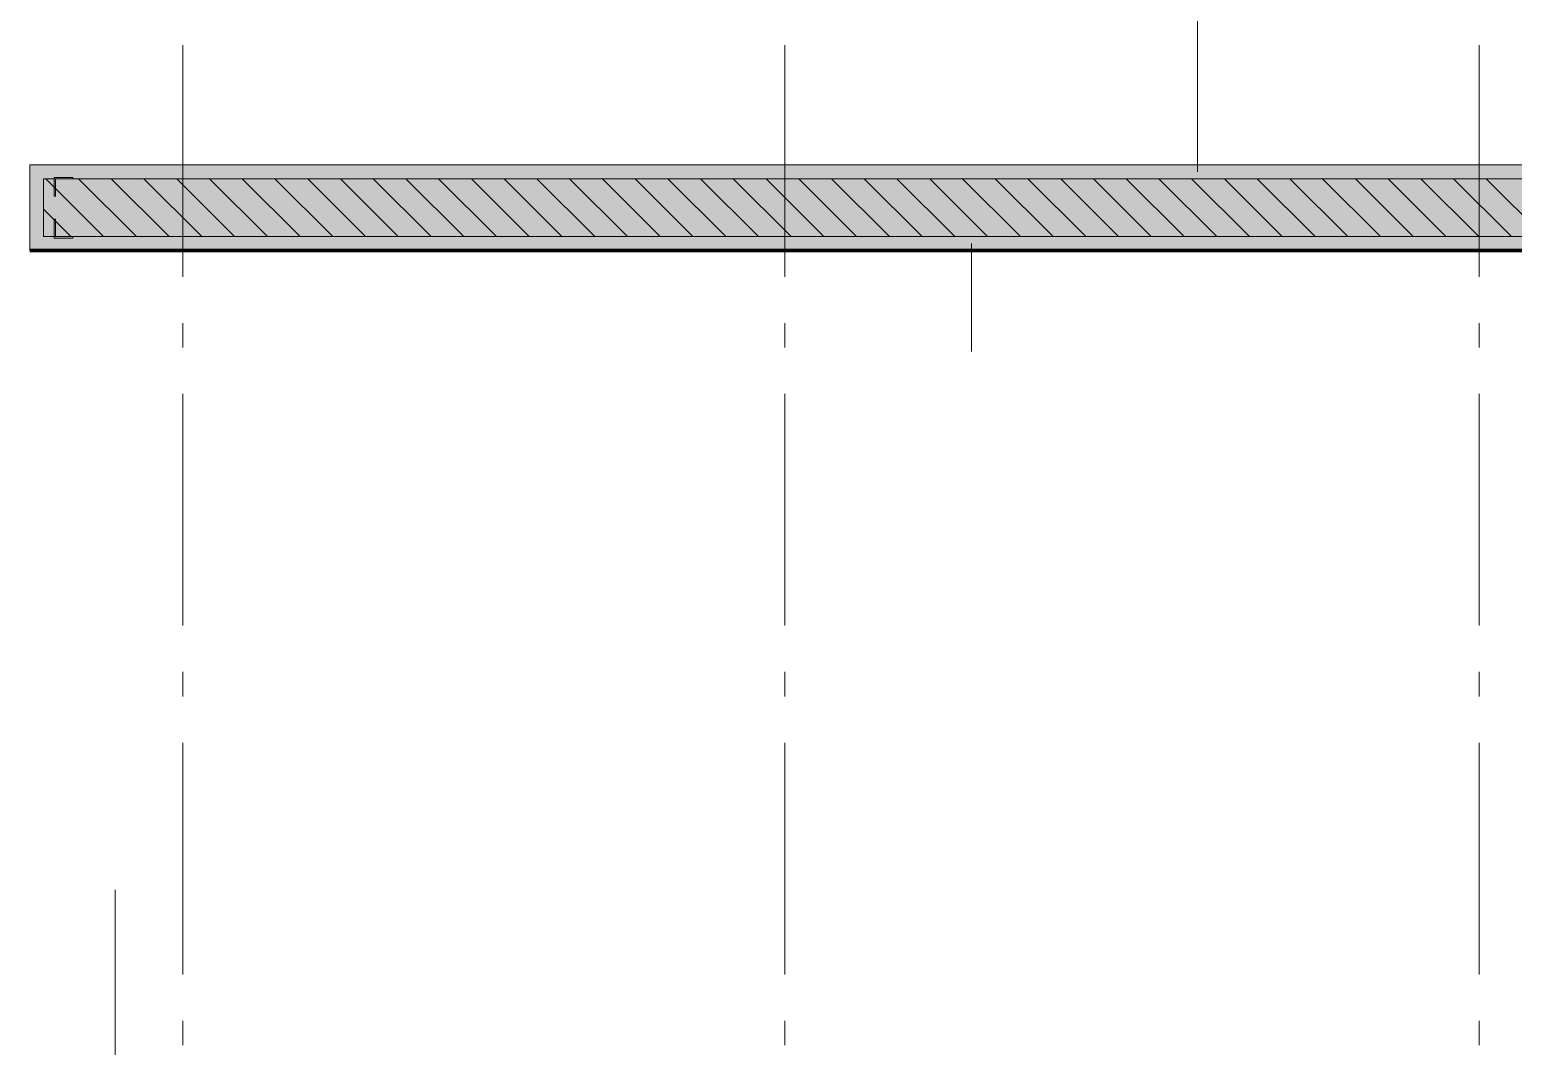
# Model space of a CAD drawing. Header units: millimetres. Extents: x -537608 to 253996, y -217170 to 186033.
# Drawn here: x -351988 to -345579, y -182995 to -178606 of the extents above; entities that cross this region are included whole.
import ezdxf

# ---------------------------------------------------------------- set-up
doc = ezdxf.new("R2010")
doc.units = ezdxf.units.MM
doc.layers.add('16) Лак 1.6м', color=160, linetype='Continuous', lineweight=90)
doc.layers.add('PDF _Геометрия', color=7, linetype='Continuous')
doc.layers.add('PDF _Сплошная заливка', color=7, linetype='Continuous', true_color=0xffffff)

msp = doc.modelspace()

# ---------------------------------------------------------------- hatches: boundary and pattern name
at = {"layer": 'PDF _Сплошная заливка', "true_color": 0x56bc34, "transparency": 33554559}
for points in [[(-344008.6909, -179249.6444), (-344008.6909, -179189.6458), (-351987.5757, -179189.6458), (-351987.5757, -179249.6444), (-344884.8143, -179249.6444)], [(-344884.8143, -179559.6462), (-343948.6923, -179559.6462), (-343948.6923, -179499.6455), (-351987.5757, -179499.6455), (-351987.5757, -179559.6462), (-346571.3529, -179559.6462)]]:
    msp.add_hatch(color=85, dxfattribs=at).paths.add_polyline_path(points)
at = {"layer": 'PDF _Сплошная заливка', "transparency": 33554559}
msp.add_hatch(color=256, dxfattribs=at).paths.add_polyline_path([(-344008.6909, -179499.6455), (-344008.6909, -179249.6444), (-351927.5685, -179249.6444), (-351927.5685, -179499.6455), (-344884.8143, -179499.6455)])

# ---------------------------------------------------------------- linework, layer by layer
at = {"layer": '16) Лак 1.6м'}
msp.add_lwpolyline([(-351987.5757, -179559.6462), (-343948.6923, -179559.6462)], dxfattribs=at)
at = {"layer": 'PDF _Геометрия', "lineweight": 9}
for p, q in [((-346943.6935, -179219.6451), (-346943.6935, -178219.645)), ((-344008.6909, -179189.6458), (-351987.5757, -179189.6458)), ((-351987.5757, -179189.6458), (-351987.5757, -179249.6444)), ((-351987.5757, -179249.6444), (-351987.5757, -179499.6455)), ((-344008.6909, -179249.6444), (-351927.5685, -179249.6444)), ((-351927.5685, -179249.6444), (-351927.5685, -179499.6455)), ((-351927.5685, -179249.6444), (-344008.6909, -179249.6444)), ((-351668.0944, -179499.6455), (-351918.0955, -179249.6444)), ((-351526.6711, -179499.6455), (-351776.6722, -179249.6444)), ((-351385.2478, -179499.6455), (-351635.2489, -179249.6444)), ((-351243.8245, -179499.6455), (-351493.8256, -179249.6444)), ((-351102.4098, -179499.6455), (-351352.4023, -179249.6444)), ((-350960.9865, -179499.6455), (-351210.9876, -179249.6444)), ((-350819.5632, -179499.6455), (-351069.5643, -179249.6444)), ((-350678.14, -179499.6455), (-350928.1411, -179249.6444)), ((-350536.7167, -179499.6455), (-350786.7178, -179249.6444)), ((-350395.3019, -179499.6455), (-350645.2944, -179249.6444)), ((-350253.8787, -179499.6455), (-350503.8798, -179249.6444)), ((-350112.4554, -179499.6455), (-350362.4565, -179249.6444)), ((-349971.0321, -179499.6455), (-350221.0332, -179249.6444)), ((-349829.6088, -179499.6455), (-350079.6099, -179249.6444)), ((-349688.1941, -179499.6455), (-349938.1952, -179249.6444)), ((-349546.7708, -179499.6455), (-349796.7719, -179249.6444)), ((-349405.3476, -179499.6455), (-349655.3487, -179249.6444)), ((-349263.9242, -179499.6455), (-349513.9253, -179249.6444)), ((-349122.5095, -179499.6455), (-349372.502, -179249.6444)), ((-348981.0863, -179499.6455), (-349231.0874, -179249.6444)), ((-348839.663, -179499.6455), (-349089.6641, -179249.6444)), ((-348698.2397, -179499.6455), (-348948.2408, -179249.6444)), ((-348556.8164, -179499.6455), (-348806.8175, -179249.6444)), ((-348415.4017, -179499.6455), (-348665.4028, -179249.6444)), ((-348273.9784, -179499.6455), (-348523.9796, -179249.6444)), ((-348132.5552, -179499.6455), (-348382.5562, -179249.6444)), ((-347991.1318, -179499.6455), (-348241.1329, -179249.6444)), ((-347849.7171, -179499.6455), (-348099.7097, -179249.6444)), ((-347708.2939, -179499.6455), (-347958.295, -179249.6444)), ((-347566.8706, -179499.6455), (-347816.8717, -179249.6444)), ((-347425.4473, -179499.6455), (-347675.4484, -179249.6444)), ((-347284.024, -179499.6455), (-347534.0251, -179249.6444)), ((-347142.6093, -179499.6455), (-347392.6104, -179249.6444)), ((-347001.1861, -179499.6455), (-347251.1872, -179249.6444)), ((-346859.7627, -179499.6455), (-347109.7638, -179249.6444)), ((-346718.3394, -179499.6455), (-346968.3405, -179249.6444)), ((-346576.9248, -179499.6455), (-346826.9173, -179249.6444)), ((-346435.5015, -179499.6455), (-346685.5026, -179249.6444)), ((-346294.0782, -179499.6455), (-346544.0793, -179249.6444)), ((-346152.6549, -179499.6455), (-346402.656, -179249.6444)), ((-346011.2316, -179499.6455), (-346261.2327, -179249.6444)), ((-345869.8169, -179499.6455), (-346119.8094, -179249.6444)), ((-345728.3936, -179499.6455), (-345978.3947, -179249.6444)), ((-345586.9703, -179499.6455), (-345836.9714, -179249.6444)), ((-345445.547, -179499.6455), (-345695.5481, -179249.6444)), ((-351809.5091, -179499.6455), (-351927.5685, -179381.5861)), ((-351987.5757, -179499.6455), (-351987.5757, -179559.6462)), ((-351927.5685, -179499.6455), (-344008.6909, -179499.6455)), ((-344008.6909, -179499.6455), (-351927.5685, -179499.6455)), ((-351987.5757, -179559.6462), (-343948.6923, -179559.6462)), ((-347918.7839, -179529.6448), (-347918.7839, -179995.796)), ((-351617.6808, -183319.646), (-351617.6808, -182319.6459))]:
    msp.add_line(p, q, dxfattribs=at)
at = {"layer": 'PDF _Геометрия', "color": 253, "lineweight": 9, "true_color": 0xaaaaaa}
for p, q in [((-351326.1966, -179672.5192), (-351326.1966, -178672.519)), ((-348726.1937, -179672.5192), (-348726.1937, -178672.519)), ((-345726.1976, -179672.5192), (-345726.1976, -178672.519)), ((-351326.1966, -179978.3528), (-351326.1966, -179872.5179)), ((-348726.1937, -179978.3528), (-348726.1937, -179872.5179)), ((-345726.1976, -179978.3528), (-345726.1976, -179872.5179)), ((-351326.1966, -181178.3539), (-351326.1966, -180178.3515)), ((-348726.1937, -181178.3539), (-348726.1937, -180178.3515)), ((-345726.1976, -181178.3539), (-345726.1976, -180178.3515)), ((-351326.1966, -181484.1854), (-351326.1966, -181378.3526)), ((-348726.1937, -181484.1854), (-348726.1937, -181378.3526)), ((-345726.1976, -181484.1854), (-345726.1976, -181378.3526)), ((-351326.1966, -182684.1863), (-351326.1966, -181684.1863)), ((-348726.1937, -182684.1863), (-348726.1937, -181684.1863)), ((-345726.1976, -182684.1863), (-345726.1976, -181684.1863)), ((-351326.1966, -182990.0201), (-351326.1966, -182884.1872)), ((-348726.1937, -182990.0201), (-348726.1937, -182884.1872)), ((-345726.1976, -182990.0201), (-345726.1976, -182884.1872))]:
    msp.add_line(p, q, dxfattribs=at)
at = {"layer": 'PDF _Геометрия', "color": 253, "lineweight": 20, "true_color": 0xaaaaaa}
for p, q in [((-351801.1987, -179243.6441), (-351882.2014, -179243.6441)), ((-351882.2014, -179243.6441), (-351882.2014, -179324.6447)), ((-351876.199, -179324.6447), (-351876.199, -179249.6444)), ((-351876.199, -179249.6444), (-351801.1987, -179249.6444)), ((-351801.1987, -179249.6444), (-351801.1987, -179243.6441)), ((-351882.2014, -179324.6447), (-351876.199, -179324.6447)), ((-351876.199, -179424.6452), (-351882.2014, -179424.6452)), ((-351882.2014, -179424.6452), (-351882.2014, -179505.6458)), ((-351876.199, -179499.6455), (-351876.199, -179424.6452)), ((-351882.2014, -179505.6458), (-351801.1987, -179505.6458)), ((-351801.1987, -179499.6455), (-351876.199, -179499.6455)), ((-351801.1987, -179505.6458), (-351801.1987, -179499.6455))]:
    msp.add_line(p, q, dxfattribs=at)
at = {"layer": 'PDF _Сплошная заливка', "color": 85, "lineweight": 35, "true_color": 0x56bc34, "transparency": 33554559}
msp.add_solid([(-351927.5685, -179499.6455), (-351927.5685, -179249.6444), (-351987.5757, -179499.6455), (-351987.5757, -179249.6444)], dxfattribs=at)

doc.saveas('drawing.dxf')
